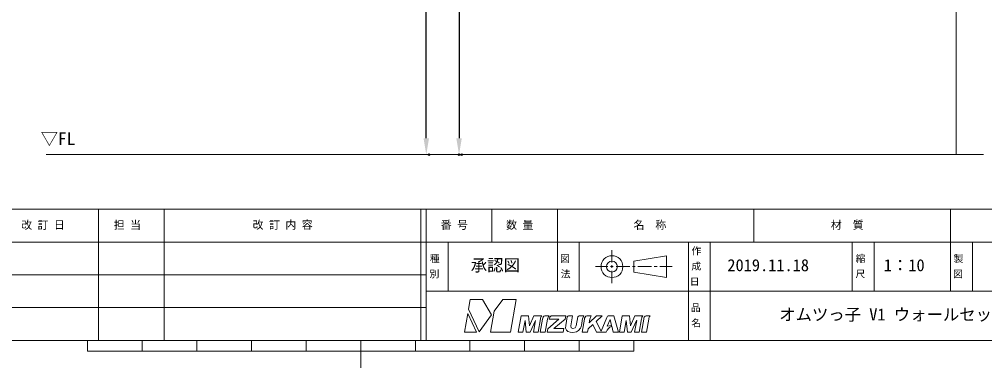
# Model space of a CAD drawing. Units: millimetres, scale not verified. Extents: x -203 to 203, y -143 to 143.
# Drawn here: x -62.5 to 114.2, y -143 to -79.2 of the extents above; entities that cross this region are included whole.
import ezdxf
from ezdxf.enums import TextEntityAlignment as Align

# ---------------------------------------------------------------- set-up
doc = ezdxf.new("R2010")
doc.units = ezdxf.units.MM
doc.header["$LTSCALE"] = 0.5
doc.header["$PDMODE"] = 32
doc.header["$PDSIZE"] = 0.3
for name, color, linetype, lineweight in [('0-1_DIMENSION_LINES$02_DIMENSI', 7, 'Continuous', 25), ('0-4_DIMENSION_LINES$03_LINES', 7, 'Continuous', 18), ('0-5_WAKU_INVISIBLE', 7, 'Continuous', 18), ('0-8_図面_FORMAT$03_TEXT', 7, 'Continuous', 18), ('0-9_図面_FORMAT$01_WAKU$OUT_LINE', 6, 'Continuous', 18), ('0-A_図面_FORMAT$01_WAKU$SUB_LINE', 7, 'Continuous', 18), ('0-B_図面_FORMAT$02_LOGO$01_MZ_LO', 7, 'Continuous', 18)]:
    doc.layers.add(name, color=color, linetype=linetype, lineweight=lineweight)
doc.layers.add('0-2_DEFPOINTS', color=7, linetype='Continuous')
doc.styles.add('ＭＳ ゴシック', font='')
doc.styles.get('ＭＳ ゴシック').set_extended_font_data('MS Gothic')

# ---------------------------------------------------------------- blocks, each defined once
blk = doc.blocks.new('D15')
at = {"layer": '0-1_DIMENSION_LINES$02_DIMENSI'}
for p, q in [((3771.241, 2034.567), (3754, 2034.567)), ((3756, 2028.568), (3756, 1878)), ((3753.969, 1872), (3754, 1872))]:
    blk.add_line(p, q, dxfattribs=at)
for points in [[(3757, 2028.568), (3755, 2028.568), (3756, 2034.567)], [(3755, 1878), (3757, 1878), (3756, 1872)]]:
    blk.add_solid(points, dxfattribs=at)
at = {"layer": '0-2_DEFPOINTS'}
for p in [(3774.241, 2034.567), (3756, 1872), (3756.969, 1872)]:
    blk.add_point(p, dxfattribs=at)
at = {"layer": '0-1_DIMENSION_LINES$02_DIMENSI', "style": 'ＭＳ ゴシック'}
blk.add_text('813', height=4.399, rotation=90, dxfattribs=at).set_placement((3754, 1944.712), align=Align.BOTTOM_LEFT)
blk = doc.blocks.new('D16')
at = {"layer": '0-1_DIMENSION_LINES$02_DIMENSI'}
for p, q in [((3935, 2126.8), (3742, 2126.8)), ((3744, 1878), (3744, 2120.8)), ((3741.969, 1872), (3742, 1872))]:
    blk.add_line(p, q, dxfattribs=at)
for points in [[(3745, 2120.8), (3743, 2120.8), (3744, 2126.8)], [(3743, 1878), (3745, 1878), (3744, 1872)]]:
    blk.add_solid(points, dxfattribs=at)
at = {"layer": '0-2_DEFPOINTS'}
for p in [(3744, 2126.8), (3938, 2126.8), (3744.969, 1872)]:
    blk.add_point(p, dxfattribs=at)
at = {"layer": '0-1_DIMENSION_LINES$02_DIMENSI', "style": 'ＭＳ ゴシック'}
blk.add_text('(1275)', height=4.399, rotation=90, dxfattribs=at).set_placement((3739.429, 1983.971), align=Align.BOTTOM_LEFT)
blk = doc.blocks.new('X61')
at = {"layer": '0-8_図面_FORMAT$03_TEXT', "style": 'ＭＳ ゴシック'}
for s, p in [('作', (3841.134, 1834.697)), ('成', (3841.099, 1829.074)), ('日', (3840.476, 1823.452))]:
    blk.add_text(s, height=2.566, dxfattribs=at).set_placement(p, align=Align.BOTTOM_LEFT)
blk = doc.blocks.new('X62')
at = {"layer": '0-8_図面_FORMAT$03_TEXT', "style": 'ＭＳ ゴシック'}
for s, p in [('図', (3793.005, 1831.886)), ('法', (3793.236, 1826.263))]:
    blk.add_text(s, height=2.566, dxfattribs=at).set_placement(p, align=Align.BOTTOM_LEFT)
blk = doc.blocks.new('X63')
at = {"layer": '0-8_図面_FORMAT$03_TEXT', "style": 'ＭＳ ゴシック'}
for s, p in [('種', (3745.306, 1831.886)), ('別', (3745.201, 1826.263))]:
    blk.add_text(s, height=2.566, dxfattribs=at).set_placement(p, align=Align.BOTTOM_LEFT)
blk = doc.blocks.new('X64')
at = {"layer": '0-8_図面_FORMAT$03_TEXT', "style": 'ＭＳ ゴシック'}
for s, p in [('品', (3840.885, 1813.886)), ('名', (3841.029, 1808.263))]:
    blk.add_text(s, height=2.566, dxfattribs=at).set_placement(p, align=Align.BOTTOM_LEFT)
blk = doc.blocks.new('X65')
at = {"layer": '0-8_図面_FORMAT$03_TEXT', "style": 'ＭＳ ゴシック'}
for s, p in [('縮', (3901.204, 1831.886)), ('尺', (3901.169, 1826.263))]:
    blk.add_text(s, height=2.566, dxfattribs=at).set_placement(p, align=Align.BOTTOM_LEFT)
blk = doc.blocks.new('X66')
at = {"layer": '0-8_図面_FORMAT$03_TEXT', "style": 'ＭＳ ゴシック'}
for s, p in [('製', (3937.099, 1831.886)), ('図', (3936.903, 1826.263))]:
    blk.add_text(s, height=2.566, dxfattribs=at).set_placement(p, align=Align.BOTTOM_LEFT)

msp = doc.modelspace()

# ---------------------------------------------------------------- linework, layer by layer
at = {"layer": '0-4_DIMENSION_LINES$03_LINES'}
for p, q in [((109, -104), (109, 34.4797)), ((-57.599, -104), (114, -104))]:
    msp.add_line(p, q, dxfattribs=at)
at = {"layer": '0-5_WAKU_INVISIBLE'}
for p, q in [((-198, -114), (198, -114)), ((-198, -138), (198, -138))]:
    msp.add_line(p, q, dxfattribs=at)
at = {"layer": '0-8_図面_FORMAT$03_TEXT'}
for p, q in [((46, -123.75), (46, -121.5)), ((45.25, -124.5), (43, -124.5)), ((46.25, -124.5), (45.75, -124.5)), ((46, -124.75), (46, -124.25)), ((46, -127.5), (46, -125.25)), ((49.25, -124.5), (46.75, -124.5)), ((50.25, -124.5), (49.75, -124.5)), ((53.25, -124.5), (50.75, -124.5)), ((54.25, -124.5), (53.75, -124.5)), ((57, -124.5), (54.75, -124.5))]:
    msp.add_line(p, q, dxfattribs=at)
msp.add_lwpolyline([(56, -122.5), (50, -123.5), (50, -125.5), (56, -126.5)], close=True, dxfattribs=at)
for radius in [2, 1]:
    msp.add_circle((46, -124.5), radius, dxfattribs=at)
at = {"layer": '0-9_図面_FORMAT$01_WAKU$OUT_LINE'}
for p, q in [((198, -114), (-198, -114)), ((11, -114), (11, -138)), ((12, -114), (12, -138)), ((198, -120), (-78, -120)), ((-50, -140), (-50, -138)), ((-40, -140), (-40, -138)), ((-30, -140), (-30, -138)), ((-20, -140), (-20, -138)), ((-10, -140), (-10, -138)), ((0, -138), (0, -143)), ((10, -140), (10, -138)), ((20, -140), (20, -138)), ((30, -140), (30, -138)), ((40, -140), (40, -138)), ((50, -140), (50, -138)), ((-50, -140), (50, -140))]:
    msp.add_line(p, q, dxfattribs=at)
msp.add_lwpolyline([(-198, -138), (198, -138), (198, 138), (-198, 138)], close=True, dxfattribs=at)
at = {"layer": '0-A_図面_FORMAT$01_WAKU$SUB_LINE'}
for p, q in [((-48, -114), (-48, -138)), ((-36, -114), (-36, -138)), ((24, -114), (24, -120)), ((36, -129), (36, -114)), ((72, -114), (72, -120)), ((108, -129), (108, -114)), ((16, -129), (16, -120)), ((40, -120), (40, -129)), ((60, -138), (60, -120)), ((64, -138), (64, -120)), ((90, -129), (90, -120)), ((94, -129), (94, -120)), ((112, -129), (112, -120)), ((12, -126), (-78, -126)), ((12, -129), (144, -129)), ((12, -132), (-78, -132))]:
    msp.add_line(p, q, dxfattribs=at)
at = {"layer": '0-B_図面_FORMAT$02_LOGO$01_MZ_LO'}
for p, q in [((20.052, -130.5), (19.7334, -132.3069)), ((22.2811, -130.5), (20.052, -130.5)), ((23.9185, -133.3532), (22.2811, -130.5)), ((26.0068, -130.5), (24.423, -132.6639)), ((28.4519, -130.5), (26.0068, -130.5)), ((27.394, -136.5), (28.4519, -130.5)), ((19.7334, -132.3069), (21.6797, -136.412)), ((19.5978, -133.0758), (18.994, -136.5)), ((21.2213, -136.5), (19.5978, -133.0758)), ((21.6797, -136.412), (23.9185, -133.3532)), ((24.423, -132.6639), (23.7466, -136.5)), ((29.3797, -133.5001), (28.8508, -136.5)), ((30.7128, -133.5001), (29.3797, -133.5001)), ((30.8813, -135.3254), (30.7128, -133.5001)), ((31.6973, -133.5001), (30.8813, -135.3254)), ((33.1564, -133.5001), (31.6973, -133.5001)), ((32.493, -136.5), (32.9191, -134.0808)), ((33.2994, -134.1367), (32.8831, -136.5)), ((33.1643, -133.5221), (33.1564, -133.5001)), ((34.4785, -133.5001), (33.7311, -133.5001)), ((33.7988, -136.5), (34.2223, -134.0946)), ((36.248, -134.138), (34.2351, -135.8723)), ((34.4907, -133.528), (34.4785, -133.5001)), ((34.5924, -133.8998), (34.52, -134.1359)), ((34.52, -134.1359), (36.248, -134.138)), ((37.5368, -133.5001), (35.0653, -133.5001)), ((35.3578, -135.8512), (37.4305, -134.0987)), ((37.4305, -134.0987), (37.5368, -133.5001)), ((37.8062, -133.6918), (37.5241, -135.2886)), ((38.7636, -133.5001), (38.0482, -133.5001)), ((38.4414, -135.331), (38.7636, -133.5001)), ((39.7553, -133.6956), (39.4664, -135.331)), ((40.7137, -133.5065), (40.0021, -133.5001)), ((40.3988, -135.2886), (40.6262, -134.0012)), ((40.9871, -134.1367), (40.5715, -136.5)), ((40.6262, -134.0012), (40.8635, -133.5423)), ((40.8489, -133.5001), (40.7137, -133.5065)), ((40.8635, -133.5423), (40.8489, -133.5001)), ((42.2092, -133.5001), (41.4125, -133.5001)), ((43.1434, -133.5001), (41.8365, -134.8052)), ((41.8365, -134.8052), (41.959, -134.0946)), ((42.2217, -133.528), (42.2092, -133.5001)), ((43.107, -134.5303), (44.1923, -133.5001)), ((44.1923, -133.5001), (43.1434, -133.5001)), ((45.0487, -133.8322), (43.9945, -136.289)), ((45.1097, -135.4167), (45.6797, -134.1656)), ((46.3372, -133.5001), (45.4679, -133.5001)), ((45.6797, -134.1656), (45.9339, -135.2805)), ((47.188, -136.5), (46.3372, -133.5001)), ((47.8896, -133.5001), (47.3606, -136.5)), ((49.2227, -133.5001), (47.8896, -133.5001)), ((49.3912, -135.3254), (49.2227, -133.5001)), ((50.2071, -133.5001), (49.3912, -135.3254)), ((51.6663, -133.5001), (50.2071, -133.5001)), ((51.0029, -136.5), (51.429, -134.0808)), ((51.8093, -134.1367), (51.3929, -136.5)), ((51.6741, -133.5221), (51.6663, -133.5001)), ((52.9883, -133.5001), (52.241, -133.5001)), ((52.3087, -136.5), (52.7322, -134.0946)), ((53.0005, -133.528), (52.9883, -133.5001)), ((29.7077, -136.5), (30.085, -134.3718)), ((30.085, -134.3718), (30.1212, -134.3718)), ((30.1212, -134.3718), (30.3134, -136.5)), ((31.0307, -136.5), (31.9772, -134.3718)), ((32.0194, -134.3718), (31.6421, -136.5)), ((34.2351, -135.8723), (34.125, -136.5)), ((37.1838, -135.8537), (35.3578, -135.8512)), ((37.0697, -136.5), (37.1838, -135.8537)), ((37.5241, -135.2886), (37.5207, -135.7942)), ((37.5207, -135.7942), (37.6572, -136.1388)), ((38.5099, -135.7132), (38.4414, -135.331)), ((38.8631, -135.8509), (38.5099, -135.7132)), ((39.2624, -135.7153), (38.8631, -135.8509)), ((39.4664, -135.331), (39.2624, -135.7153)), ((39.8948, -136.201), (40.2275, -135.7892)), ((40.2333, -135.7779), (40.2903, -135.6677)), ((41.5439, -136.5), (41.6443, -135.9188)), ((41.6443, -135.9188), (42.5284, -135.0795)), ((42.5284, -135.0795), (43.1843, -136.5)), ((43.9945, -136.289), (43.107, -134.5303)), ((45.9339, -135.2805), (45.1097, -135.4167)), ((45.9654, -135.4039), (46.2447, -136.5)), ((48.2176, -136.5), (48.5948, -134.3718)), ((48.5948, -134.3718), (48.631, -134.3718)), ((48.631, -134.3718), (48.8233, -136.5)), ((49.5406, -136.5), (50.4871, -134.3718)), ((50.5292, -134.3718), (50.152, -136.5)), ((18.994, -136.5), (21.2213, -136.5)), ((23.7466, -136.5), (27.394, -136.5)), ((28.8508, -136.5), (29.7077, -136.5)), ((30.3134, -136.5), (31.0307, -136.5)), ((31.6421, -136.5), (32.493, -136.5)), ((32.8831, -136.5), (33.7988, -136.5)), ((34.125, -136.5), (37.0697, -136.5)), ((37.6572, -136.1388), (37.9298, -136.3967)), ((37.9298, -136.3967), (38.3411, -136.5181)), ((38.3411, -136.5181), (38.8134, -136.5486)), ((38.8134, -136.5486), (39.4797, -136.4487)), ((39.4797, -136.4487), (39.8948, -136.201)), ((40.5715, -136.5), (41.5368, -136.5)), ((41.5368, -136.5), (41.5384, -136.5)), ((41.5384, -136.5), (41.5439, -136.5)), ((43.1843, -136.5), (44.9459, -136.5)), ((46.2447, -136.5), (47.188, -136.5)), ((47.3606, -136.5), (48.2176, -136.5)), ((48.8233, -136.5), (49.5406, -136.5)), ((50.152, -136.5), (51.0029, -136.5)), ((51.3929, -136.5), (52.3087, -136.5))]:
    msp.add_line(p, q, dxfattribs=at)
msp.add_lwpolyline([(40.3739, -135.4237), (40.3965, -135.3012), (40.3965, -135.3012)], dxfattribs=at)
for centre, radius, start, end in [((33.7742, -134.1229), 0.8561, 135.436, 177.18162), ((33.898, -134.0779), 0.6015, 106.10853, 185.61083), ((35.2047, -134.2131), 0.9895, 136.18472, 173.12017), ((35.0741, -133.9901), 0.4901, 91.03463, 169.38909), ((38.0431, -133.7422), 0.2422, 88.80192, 167.99496), ((39.9968, -133.7469), 0.2469, 88.77298, 167.99431), ((41.5809, -134.073), 0.5972, 106.38228, 186.12371), ((42.933, -134.202), 0.9799, 136.54508, 173.70767), ((45.4594, -133.9198), 0.4199, 88.83548, 167.9571), ((52.2841, -134.1229), 0.8561, 135.436, 177.18162), ((52.4079, -134.0779), 0.6015, 106.10853, 185.61083), ((53.7145, -134.2131), 0.9895, 136.18472, 173.12017), ((31.9983, -134.363), 0.0228, 337.38667, 202.61333), ((38.9196, -135.0984), 1.4791, 332.15939, 332.65034), ((39.5102, -135.2642), 0.8783, 332.65034, 349.54143), ((38.5515, -134.9606), 1.8762, 349.54143, 349.93236), ((46.8386, -137.2383), 2.0316, 115.4544, 158.69079), ((50.5082, -134.363), 0.0228, 337.38667, 202.61333)]:
    msp.add_arc(centre, radius, start, end, dxfattribs=at)

# ---------------------------------------------------------------- block references
at = {"layer": '0-1_DIMENSION_LINES$02_DIMENSI', "xscale": 0.5, "yscale": 0.5}
for name in ['D16', 'D15']:
    msp.add_blockref(name, (-1860, -1040), dxfattribs=at)
at = {"layer": '0-8_図面_FORMAT$03_TEXT', "xscale": 0.5, "yscale": 0.5}
for name in ['X61', 'X63', 'X62', 'X65', 'X66', 'X64']:
    msp.add_blockref(name, (-1860, -1040), dxfattribs=at)

# ---------------------------------------------------------------- texts
at = {"layer": '0-1_DIMENSION_LINES$02_DIMENSI', "style": 'ＭＳ ゴシック'}
msp.add_text('▽FL', height=2.328, dxfattribs=at).set_placement((-58.5974, -102.9446), align=Align.BOTTOM_LEFT)
at = {"layer": '0-8_図面_FORMAT$03_TEXT', "style": 'ＭＳ ゴシック'}
for s, height, p in [('改 訂 日', 1.466, (-62.1668, -118.0466)), ('担 当', 1.466, (-45.2234, -118.0466)), ('改 訂 内 容', 1.466, (-19.7895, -118.0306)), ('番 号', 1.466, (14.6352, -118.0466)), ('数 量', 1.466, (26.6152, -118.0466)), ('名\u3000称', 1.466, (49.9497, -118.0466)), ('材\u3000質', 1.466, (86.077, -118.0466)), ('承認図', 2.199, (20.1446, -126.0023)), ('2019.11.18', 2.199, (67.1267, -125.9936)), ('1：10', 2.199, (95.7668, -126.0023)), ('オムツっ子 V1 ウォールセット', 2.199, (76.6166, -135.0198))]:
    msp.add_text(s, height=height, dxfattribs=at).set_placement(p, align=Align.BOTTOM_LEFT)

doc.saveas('drawing.dxf')
